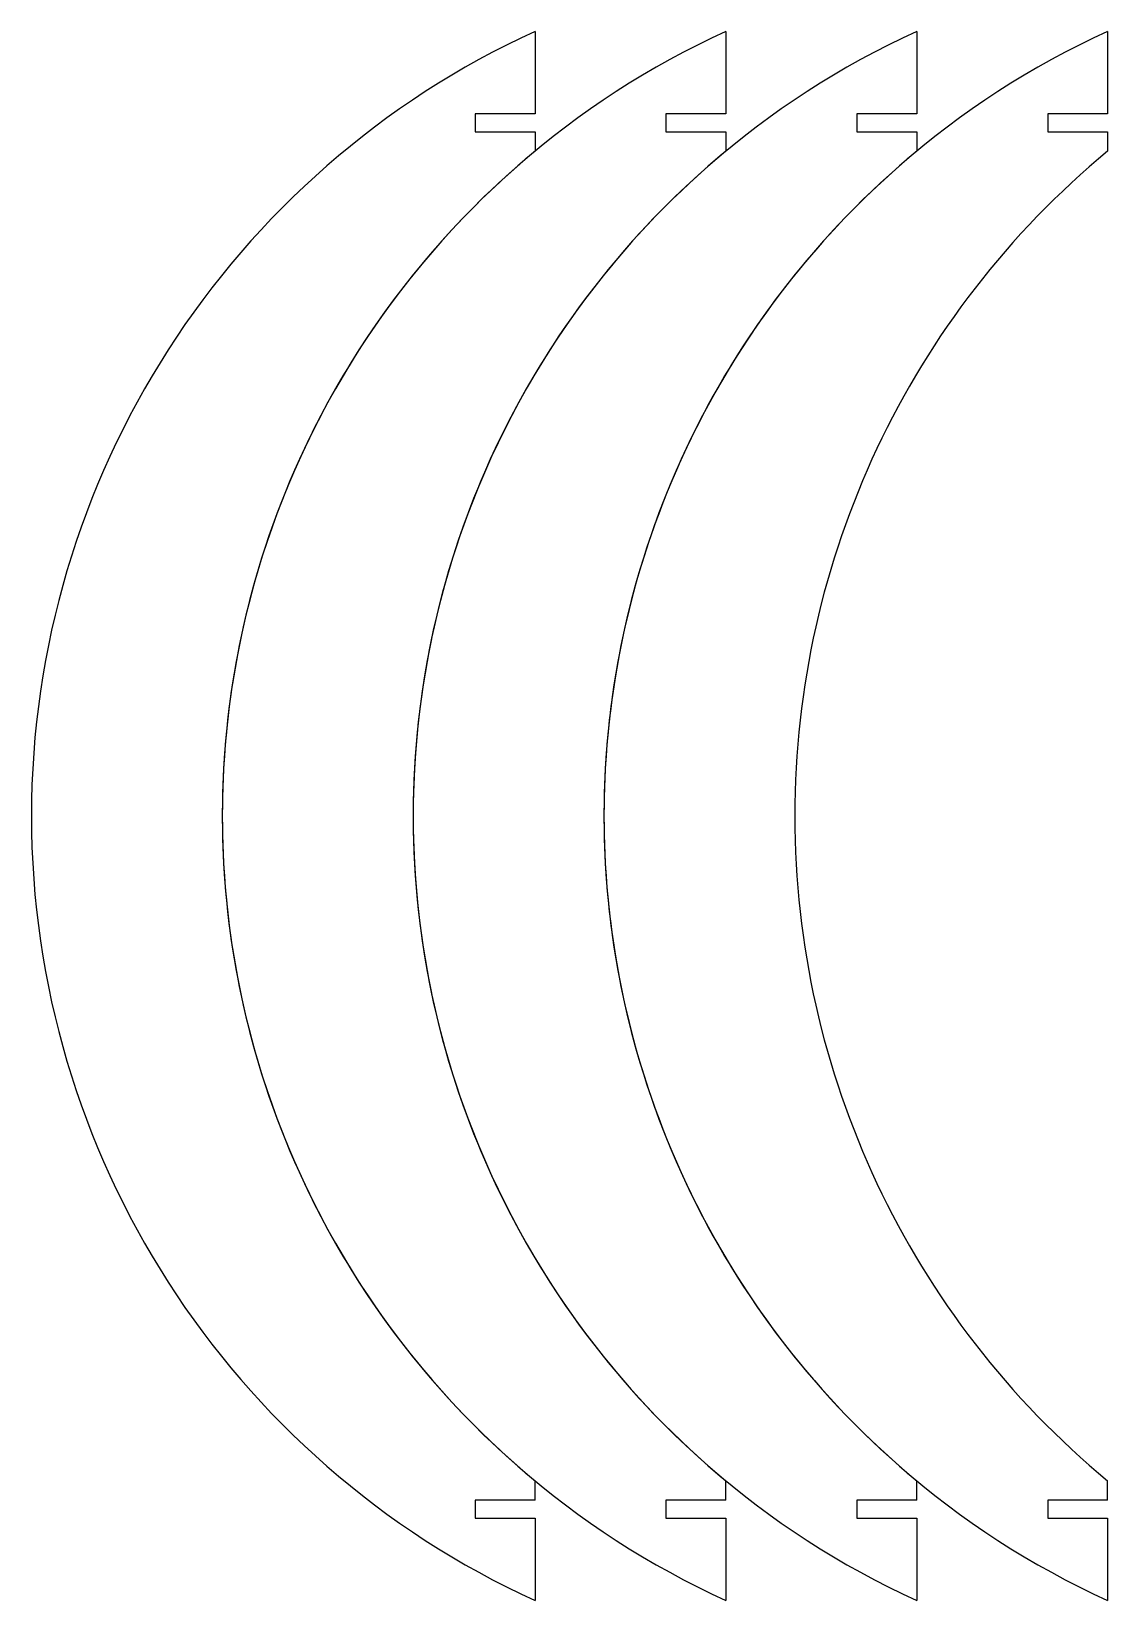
# Model space of a CAD drawing. Extents: x -330 to -55, y -93 to 307.
import ezdxf

# ---------------------------------------------------------------- set-up
doc = ezdxf.new("R2010")
doc.units = 0
doc.header["$MEASUREMENT"] = 0
doc.layers.add('VISIBLE', color=7, linetype='CONTINUOUS')

msp = doc.modelspace()

# ---------------------------------------------------------------- linework, layer by layer
at = {"layer": 'VISIBLE'}
for p, q in [((-201.18, 306.7), (-201.18, 285.7)), ((-152.54, 306.7), (-152.54, 285.7)), ((-103.9, 306.7), (-103.9, 285.7)), ((-55.27, 306.7), (-55.27, 285.7)), ((-201.18, 285.7), (-216.45, 285.7)), ((-216.45, 285.7), (-216.45, 281.12)), ((-152.54, 285.7), (-167.81, 285.7)), ((-167.81, 285.7), (-167.81, 281.12)), ((-103.9, 285.7), (-119.17, 285.7)), ((-119.17, 285.7), (-119.17, 281.12)), ((-70.53, 285.7), (-70.53, 281.12)), ((-55.27, 285.7), (-70.53, 285.7)), ((-216.45, 281.12), (-201.18, 281.12)), ((-201.18, 281.12), (-201.18, 276.16)), ((-167.81, 281.12), (-152.54, 281.12)), ((-152.54, 281.12), (-152.54, 276.16)), ((-119.17, 281.12), (-103.9, 281.12)), ((-103.9, 281.12), (-103.9, 276.16)), ((-70.53, 281.12), (-55.27, 281.12)), ((-55.27, 281.12), (-55.27, 276.16)), ((-201.18, -67.72), (-201.18, -62.77)), ((-152.54, -67.72), (-152.54, -62.77)), ((-103.9, -67.72), (-103.9, -62.77)), ((-55.27, -67.72), (-55.27, -62.77)), ((-201.18, -67.72), (-216.45, -67.72)), ((-216.45, -67.72), (-216.45, -72.3)), ((-167.81, -67.72), (-167.81, -72.3)), ((-152.54, -67.72), (-167.81, -67.72)), ((-103.9, -67.72), (-119.17, -67.72)), ((-119.17, -67.72), (-119.17, -72.3)), ((-70.53, -67.72), (-70.53, -72.3)), ((-55.27, -67.72), (-70.53, -67.72)), ((-216.45, -72.3), (-201.18, -72.3)), ((-201.18, -72.3), (-201.18, -93.3)), ((-167.81, -72.3), (-152.54, -72.3)), ((-152.54, -72.3), (-152.54, -93.3)), ((-119.17, -72.3), (-103.9, -72.3)), ((-103.9, -72.3), (-103.9, -93.3)), ((-70.53, -72.3), (-55.27, -72.3)), ((-55.27, -72.3), (-55.27, -93.3))]:
    msp.add_line(p, q, dxfattribs=at)
for centre, start, end in [((-109.53, 106.7), 114.62, 245.38), ((-60.89, 106.7), 114.62, 245.38), ((-12.25, 106.7), 114.62, 245.38), ((36.39, 106.7), 114.62, 245.38), ((-60.89, 106.7), 129.6193, 230.3807), ((-12.25, 106.7), 129.6193, 230.3807), ((36.39, 106.7), 129.6193, 230.3807), ((85.02, 106.7), 129.6193, 230.3807)]:
    msp.add_arc(centre, 220, start, end, dxfattribs=at)

doc.saveas('drawing.dxf')
